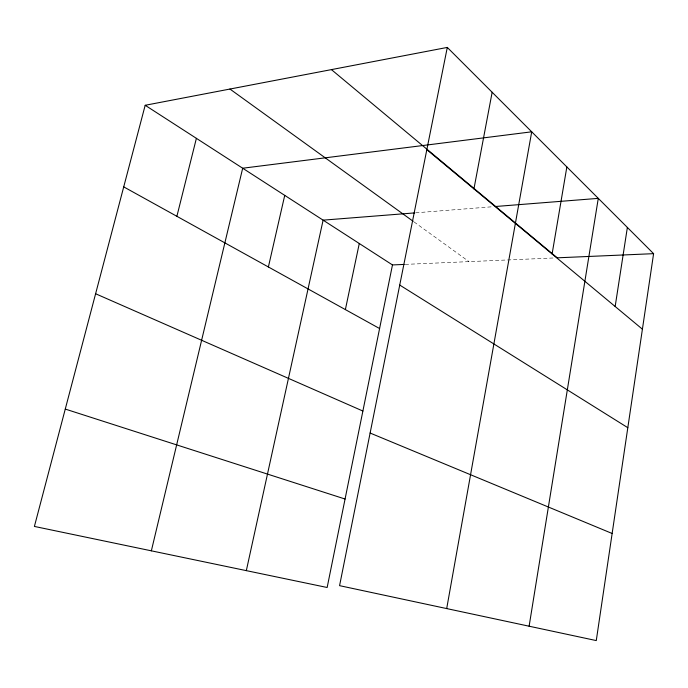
<?xml version="1.0" encoding="UTF-8"?>
<svg xmlns="http://www.w3.org/2000/svg" width="688" height="688" viewBox="0 0 688 688"><rect width="100%" height="100%" fill="white"/><g stroke="black" fill="none" stroke-linecap="round" stroke-linejoin="round"><path stroke-width="0.52" stroke-dasharray="3.44 2.58" d="M415.664 212.824L493.528 206.658M405.232 264.381L554.081 257.957M414.081 221.957L469.035 261.629"/><path stroke-width="1.03" d="M447.295 47.42L653.6 253.666L596.272 640.58L339.571 585.66L447.295 47.42L145.185 105.281L34.4 526.432L327.153 587.492L392.47 264.932L145.185 105.281M615.158 306.495L627.37 227.444M529.115 626.218L598.285 198.368L495.661 206.486M552.103 253.992L566.852 166.943M446.693 608.579L531.712 131.812L242.683 168.225L151.36 550.821M473.937 188.908L492.152 92.261M345.376 309.6L359.282 243.509M246.33 570.627L323.111 220.151L414.597 212.91M268.389 266.97L284.737 195.375M176.885 216.307L196.39 138.34M392.47 264.932L404.166 264.424M653.6 253.666L557.246 257.819L331.427 69.608M65.274 409.076L345.066 499.024M370.118 433.036L612.139 533.484M95.606 293.75L362.886 411.037M123.728 186.878L379.587 328.537M399.728 285.064L627.817 427.704M229.938 89.044L413.213 221.338M426.827 149.674L642.411 329.191"/></g></svg>
